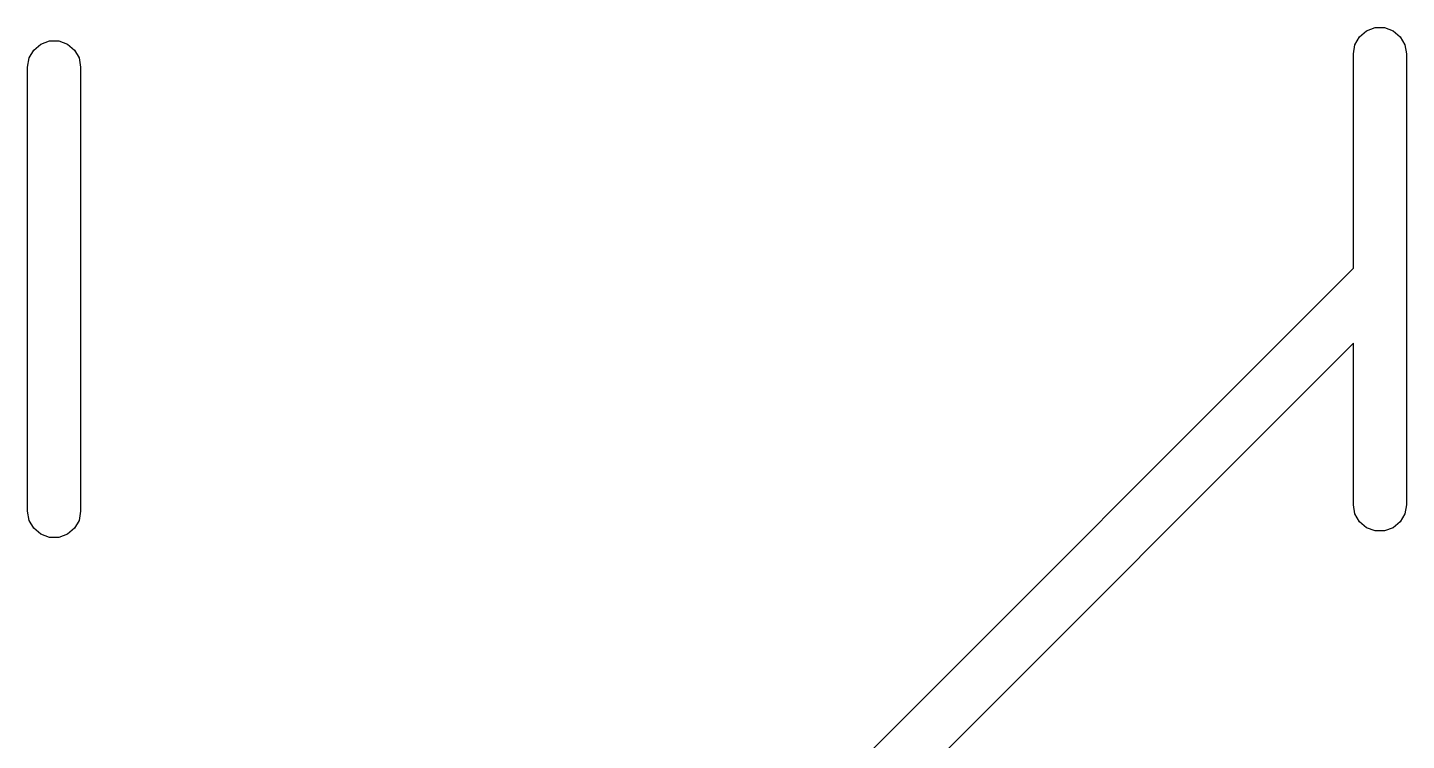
# Model space of a CAD drawing. Extents: x 0 to 102, y -163 to 0.
# Drawn here: x 18.66 to 23.94, y -157.77 to -155.04 of the extents above; entities that cross this region are included whole.
import ezdxf

# ---------------------------------------------------------------- set-up
doc = ezdxf.new("R2010")
doc.units = 0
doc.header["$MEASUREMENT"] = 0
doc.layers.add('BLACK', color=7, linetype='CONTINUOUS')

msp = doc.modelspace()

# ---------------------------------------------------------------- linework, layer by layer
at = {"layer": 'Black'}
for p, q in [((23.7622, -155.071), (23.7892, -155.048)), ((23.7892, -155.048), (23.8224, -155.036)), ((23.8224, -155.036), (23.8576, -155.036)), ((23.8576, -155.036), (23.8908, -155.048)), ((23.8908, -155.048), (23.9178, -155.071)), ((18.6822, -155.122), (18.7092, -155.099)), ((18.7092, -155.099), (18.7424, -155.087)), ((18.7424, -155.087), (18.7776, -155.087)), ((18.7776, -155.087), (18.8108, -155.099)), ((18.8108, -155.099), (18.8378, -155.122)), ((23.7384, -155.136), (23.7445, -155.102)), ((23.7445, -155.102), (23.7622, -155.071)), ((23.9178, -155.071), (23.9355, -155.102)), ((23.9355, -155.102), (23.9416, -155.136)), ((18.6584, -155.187), (18.6645, -155.152)), ((18.6645, -155.152), (18.6822, -155.122)), ((18.8378, -155.122), (18.8555, -155.152)), ((18.8555, -155.152), (18.8616, -155.187)), ((23.7384, -155.958), (23.7384, -155.136)), ((23.9416, -155.136), (23.9416, -156)), ((18.6584, -156.889), (18.6584, -155.187)), ((18.8616, -155.187), (18.8616, -156.889)), ((21.2282, -158.468), (23.7384, -155.958)), ((23.9416, -156), (23.9416, -156.864)), ((23.7384, -156.245), (21.4919, -158.492)), ((23.7384, -156.864), (23.7384, -156.245)), ((18.6645, -156.924), (18.6584, -156.889)), ((18.8616, -156.889), (18.8555, -156.924)), ((23.7445, -156.898), (23.7384, -156.864)), ((23.7622, -156.929), (23.7445, -156.898)), ((23.9355, -156.898), (23.9178, -156.929)), ((23.9416, -156.864), (23.9355, -156.898)), ((18.6822, -156.954), (18.6645, -156.924)), ((18.7092, -156.977), (18.6822, -156.954)), ((18.8378, -156.954), (18.8108, -156.977)), ((18.8555, -156.924), (18.8378, -156.954)), ((23.7892, -156.952), (23.7622, -156.929)), ((23.8224, -156.964), (23.7892, -156.952)), ((23.8908, -156.952), (23.8576, -156.964)), ((23.9178, -156.929), (23.8908, -156.952)), ((18.7424, -156.989), (18.7092, -156.977)), ((18.7776, -156.989), (18.7424, -156.989)), ((18.8108, -156.977), (18.7776, -156.989)), ((23.8576, -156.964), (23.8224, -156.964))]:
    msp.add_line(p, q, dxfattribs=at)

doc.saveas('drawing.dxf')
